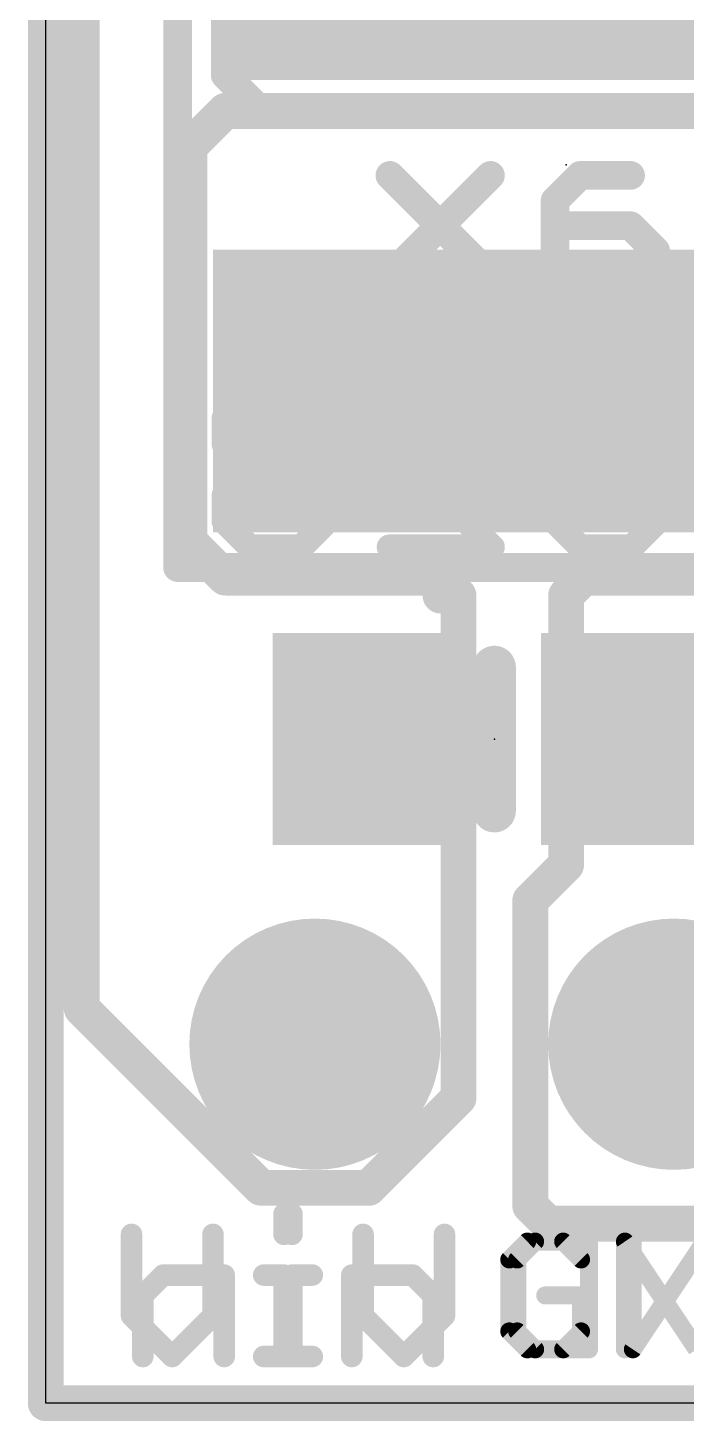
# Model space of a CAD drawing. Extents: x -0.1 to 11.6, y -0.1 to 17.8.
# Drawn here: x -0.13 to 4.53, y -0.13 to 9.73 of the extents above; entities that cross this region are included whole.
import ezdxf

# ---------------------------------------------------------------- set-up
doc = ezdxf.new("R2010")
doc.units = 0
for name, color, linetype in [('1', 12, 'CONTINUOUS'), ('16', 5, 'CONTINUOUS'), ('17', 110, 'CONTINUOUS'), ('20', 53, 'CONTINUOUS'), ('21', 40, 'CONTINUOUS'), ('22', 6, 'CONTINUOUS'), ('23', 53, 'CONTINUOUS')]:
    doc.layers.add(name, color=color, linetype=linetype)

# ---------------------------------------------------------------- blocks, each defined once
blk = doc.blocks.new('RECT')
blk.add_solid([(-0.5, -0.5), (0.5, -0.5), (-0.5, 0.5), (0.5, 0.5)])
blk = doc.blocks.new('ROUNDP')
at = {"const_width": 0.5}
blk.add_lwpolyline([(0, -0.25, 1), (0, 0.25, 1), (0, -0.25)], format="xyb", dxfattribs=at)

msp = doc.modelspace()

# ---------------------------------------------------------------- linework, layer by layer
at = {"layer": '1'}
for points, const_width in [([(0, 0), (0, 17.653)], 0.254), ([(0.254, 2.794), (0.254, 11.684)], 0.254), ([(1.27, 9.398), (1.27, 11.176)], 0.2032), ([(1.524, 9.144), (1.27, 9.398)], 0.2032), ([(1.27, 9.144), (1.016, 8.89)], 0.254), ([(6.096, 9.144), (1.27, 9.144)], 0.254), ([(7.493, 9.144), (1.524, 9.144)], 0.2032), ([(1.016, 8.89), (1.016, 6.096)], 0.254), ([(4.318, 7.366), (4.115, 7.163)], 0.4064), ([(5.715, 7.366), (4.318, 7.366)], 0.4064), ([(4.115, 7.163), (3.683, 7.163)], 0.4064), ([(1.016, 6.096), (1.27, 5.842)], 0.254), ([(1.27, 5.842), (2.794, 5.842)], 0.254), ([(2.794, 5.842), (2.794, 5.715)], 0.254), ([(3.683, 5.715), (3.81, 5.842)], 0.254), ([(3.81, 5.842), (6.35, 5.842)], 0.254), ([(2.794, 5.715), (2.921, 5.715)], 0.254), ([(2.921, 5.715), (2.921, 2.159)], 0.254), ([(3.683, 3.81), (3.683, 5.715)], 0.254), ([(2.032, 4.506), (2.225, 4.699)], 0.4064), ([(3.429, 3.556), (3.683, 3.81)], 0.254), ([(3.429, 1.397), (3.429, 3.556)], 0.254), ([(1.524, 1.524), (0.254, 2.794)], 0.254), ([(2.921, 2.159), (2.286, 1.524)], 0.254), ([(2.286, 1.524), (1.524, 1.524)], 0.254), ([(3.556, 1.27), (3.429, 1.397)], 0.254), ([(5.207, 1.27), (3.556, 1.27)], 0.254), ([(11.43, 0), (0, 0)], 0.254)]:
    msp.add_lwpolyline(points, dxfattribs=dict(at, const_width=const_width))
for points, const_width in [([(1.3059, 9.4339, 1), (1.2341, 9.3621)], 0.1016), ([(1.2192, 9.398, 1), (1.3208, 9.398)], 0.1016), ([(1.27, 9.2075, 1), (1.27, 9.0805)], 0.127), ([(1.3149, 9.0991, 1), (1.2251, 9.1889)], 0.127), ([(1.524, 9.1948, 1), (1.524, 9.0932)], 0.1016), ([(1.4881, 9.1081, 1), (1.5599, 9.1799)], 0.1016), ([(1.0795, 8.89, 1), (0.9525, 8.89)], 0.127), ([(0.9711, 8.9349, 1), (1.0609, 8.8451)], 0.127), ([(4.318, 7.4676, 1), (4.318, 7.2644)], 0.2032), ([(4.3898, 7.2942, 1), (4.2462, 7.4378)], 0.2032), ([(3.683, 7.2646, 1), (3.683, 7.0614)], 0.2032), ([(4.0432, 7.2348, 1), (4.1868, 7.0912)], 0.2032), ([(4.115, 7.0614, 1), (4.115, 7.2646)], 0.2032), ([(1.0609, 6.1409, 1), (0.9711, 6.0511)], 0.127), ([(0.9525, 6.096, 1), (1.0795, 6.096)], 0.127), ([(1.27, 5.9055, 1), (1.27, 5.7785)], 0.127), ([(1.2251, 5.7971, 1), (1.3149, 5.8869)], 0.127), ([(2.8575, 5.842, 1), (2.7305, 5.842)], 0.127), ([(2.794, 5.7785, 1), (2.794, 5.9055)], 0.127), ([(3.81, 5.9055, 1), (3.81, 5.7785)], 0.127), ([(3.8549, 5.7971, 1), (3.7651, 5.8869)], 0.127), ([(2.794, 5.7785, 1), (2.794, 5.6515)], 0.127), ([(2.9845, 5.715, 1), (2.8575, 5.715)], 0.127), ([(2.921, 5.6515, 1), (2.921, 5.7785)], 0.127), ([(3.7465, 5.715, 1), (3.6195, 5.715)], 0.127), ([(3.6381, 5.7599, 1), (3.7279, 5.6701)], 0.127), ([(2.7305, 5.715, 1), (2.8575, 5.715)], 0.127), ([(2.2968, 4.6272, 1), (2.1532, 4.7708)], 0.2032), ([(1.9602, 4.5778, 1), (2.1038, 4.4342)], 0.2032), ([(3.6195, 3.81, 1), (3.7465, 3.81)], 0.127), ([(3.7279, 3.7651, 1), (3.6381, 3.8549)], 0.127), ([(3.4925, 3.556, 1), (3.3655, 3.556)], 0.127), ([(3.3841, 3.6009, 1), (3.4739, 3.5111)], 0.127), ([(0.2989, 2.8389, 1), (0.2091, 2.7491)], 0.127), ([(0.1905, 2.794, 1), (0.3175, 2.794)], 0.127), ([(2.9659, 2.1141, 1), (2.8761, 2.2039)], 0.127), ([(2.8575, 2.159, 1), (2.9845, 2.159)], 0.127), ([(1.524, 1.5875, 1), (1.524, 1.4605)], 0.127), ([(1.4791, 1.4791, 1), (1.5689, 1.5689)], 0.127), ([(2.2411, 1.5689, 1), (2.3309, 1.4791)], 0.127), ([(2.286, 1.4605, 1), (2.286, 1.5875)], 0.127), ([(3.4739, 1.4419, 1), (3.3841, 1.3521)], 0.127), ([(3.3655, 1.397, 1), (3.4925, 1.397)], 0.127), ([(3.556, 1.3335, 1), (3.556, 1.2065)], 0.127), ([(3.5111, 1.2251, 1), (3.6009, 1.3149)], 0.127), ([(0, 0.0635, 1), (0, -0.0635)], 0.127), ([(-0.0635, 0, 1), (0.0635, 0)], 0.127)]:
    msp.add_lwpolyline(points, format="xyb", dxfattribs=dict(at, const_width=const_width))
at = {"layer": '16', "const_width": 0.254}
for points in [[(0, 0), (0, 17.653)], [(11.43, 0), (0, 0)]]:
    msp.add_lwpolyline(points, dxfattribs=at)
at = {"layer": '16', "const_width": 0.127}
for points in [[(0, 0.0635, 1), (0, -0.0635)], [(-0.0635, 0, 1), (0.0635, 0)]]:
    msp.add_lwpolyline(points, format="xyb", dxfattribs=at)
at = {"layer": '20'}
for p, q in [((0, 0), (0, 15.24)), ((11.43, 0), (0, 0))]:
    msp.add_line(p, q, dxfattribs=at)
at = {"layer": '21'}
for points, const_width in [([(0.933, 5.913), (0.933, 11.613)], 0.2032), ([(6.433, 5.913), (0.933, 5.913)], 0.2032), ([(3.175, 5.207), (3.175, 4.191)], 0.3048), ([(1.6864, 1.3386), (1.6864, 1.1945)], 0.1524), ([(0.6068, 1.1945), (0.6068, 0.6183)], 0.1524), ([(1.1831, 0.6183), (1.1831, 1.1945)], 0.1524), ([(3.4077, 1.1437), (3.2806, 1.0165)], 0.127), ([(3.662, 1.1437), (3.4077, 1.1437)], 0.127), ([(3.7891, 1.0165), (3.662, 1.1437)], 0.127), ([(4.0992, 0.381), (4.0992, 1.1437)], 0.127), ([(4.0992, 1.1437), (4.6076, 0.381)], 0.127), ([(3.2806, 1.0165), (3.2806, 0.5081)], 0.127), ([(1.5424, 0.9064), (1.6864, 0.9064)], 0.1524), ([(1.6864, 0.9064), (1.6864, 0.3302)], 0.1524), ([(2.166, 0.3302), (2.166, 0.9064)], 0.1524), ([(2.166, 0.9064), (2.5982, 0.9064)], 0.1524), ([(2.5982, 0.9064), (2.7423, 0.7624)], 0.1524), ([(2.7423, 0.7624), (2.7423, 0.3302)], 0.1524), ([(3.7891, 0.7623), (3.5348, 0.7623)], 0.127), ([(3.7891, 0.5081), (3.7891, 0.7623)], 0.127), ([(0.6068, 0.6183), (0.895, 0.3302)], 0.1524), ([(0.895, 0.3302), (1.1831, 0.6183)], 0.1524), ([(3.2806, 0.5081), (3.4077, 0.381)], 0.127), ([(3.662, 0.381), (3.7891, 0.5081)], 0.127), ([(1.5424, 0.3302), (1.8305, 0.3302)], 0.1524), ([(3.4077, 0.381), (3.662, 0.381)], 0.127)]:
    msp.add_lwpolyline(points, dxfattribs=dict(at, const_width=const_width))
for points, const_width in [([(0.933, 5.9638, 1), (0.933, 5.8622)], 0.1016), ([(0.8822, 5.913, 1), (0.9838, 5.913)], 0.1016), ([(3.2512, 5.207, 1), (3.0988, 5.207)], 0.1524), ([(3.0988, 4.191, 1), (3.2512, 4.191)], 0.1524), ([(1.7245, 1.3386, 1), (1.6483, 1.3386)], 0.0762), ([(0.6449, 1.1945, 1), (0.5687, 1.1945)], 0.0762), ([(1.2212, 1.1945, 1), (1.145, 1.1945)], 0.0762), ([(1.6483, 1.1945, 1), (1.7245, 1.1945)], 0.0762), ([(3.4077, 1.1754, 1), (3.4077, 1.1119)], 0.0635), ([(3.4302, 1.1212, 1), (3.3853, 1.1661)], 0.0635), ([(3.6844, 1.1661, 1), (3.6395, 1.1212)], 0.0635), ([(3.662, 1.1119, 1), (3.662, 1.1754)], 0.0635), ([(4.131, 1.1437, 1), (4.0675, 1.1437)], 0.0635), ([(4.1256, 1.1613, 1), (4.0728, 1.126)], 0.0635), ([(3.3124, 1.0165, 1), (3.2489, 1.0165)], 0.0635), ([(3.2582, 1.039, 1), (3.3031, 0.9941)], 0.0635), ([(3.7666, 0.9941, 1), (3.8115, 1.039)], 0.0635), ([(1.5424, 0.9445, 1), (1.5424, 0.8683)], 0.0762), ([(1.7245, 0.9064, 1), (1.6483, 0.9064)], 0.0762), ([(1.6864, 0.8683, 1), (1.6864, 0.9445)], 0.0762), ([(2.2041, 0.9064, 1), (2.1279, 0.9064)], 0.0762), ([(2.166, 0.9445, 1), (2.166, 0.8683)], 0.0762), ([(2.6251, 0.9334, 1), (2.5713, 0.8795)], 0.0762), ([(2.5982, 0.8683, 1), (2.5982, 0.9445)], 0.0762), ([(2.7804, 0.7624, 1), (2.7042, 0.7624)], 0.0762), ([(2.7153, 0.7354, 1), (2.7692, 0.7893)], 0.0762), ([(3.5348, 0.7941, 1), (3.5348, 0.7306)], 0.0635), ([(3.8208, 0.7623, 1), (3.7573, 0.7623)], 0.0635), ([(3.7891, 0.7306, 1), (3.7891, 0.7941)], 0.0635), ([(0.6338, 0.6453, 1), (0.5799, 0.5914)], 0.0762), ([(1.21, 0.5914, 1), (1.1561, 0.6453)], 0.0762), ([(0.5687, 0.6183, 1), (0.6449, 0.6183)], 0.0762), ([(1.145, 0.6183, 1), (1.2212, 0.6183)], 0.0762), ([(3.2489, 0.5081, 1), (3.3124, 0.5081)], 0.0635), ([(3.3031, 0.5306, 1), (3.2582, 0.4857)], 0.0635), ([(3.7573, 0.5081, 1), (3.8208, 0.5081)], 0.0635), ([(3.8115, 0.4857, 1), (3.7666, 0.5306)], 0.0635), ([(0.868, 0.3571, 1), (0.9219, 0.3033)], 0.0762), ([(0.868, 0.3033, 1), (0.9219, 0.3571)], 0.0762), ([(1.5424, 0.3683, 1), (1.5424, 0.2921)], 0.0762), ([(1.8305, 0.2921, 1), (1.8305, 0.3683)], 0.0762), ([(3.4077, 0.4128, 1), (3.4077, 0.3493)], 0.0635), ([(3.3853, 0.3585, 1), (3.4302, 0.4035)], 0.0635), ([(3.6395, 0.4035, 1), (3.6844, 0.3585)], 0.0635), ([(3.662, 0.3493, 1), (3.662, 0.4128)], 0.0635), ([(4.0675, 0.381, 1), (4.131, 0.381)], 0.0635), ([(1.6483, 0.3302, 1), (1.7245, 0.3302)], 0.0762), ([(2.1279, 0.3302, 1), (2.2041, 0.3302)], 0.0762), ([(2.7042, 0.3302, 1), (2.7804, 0.3302)], 0.0762)]:
    msp.add_lwpolyline(points, format="xyb", dxfattribs=dict(at, const_width=const_width))
at = {"layer": '22'}
for points, const_width in [([(3.1476, 8.6874), (2.4358, 7.9756)], 0.2032), ([(3.1476, 7.9756), (2.4358, 8.6874)], 0.2032), ([(3.7832, 8.6874), (3.6052, 8.5095)], 0.2032), ([(4.1391, 8.6874), (3.7832, 8.6874)], 0.2032), ([(3.6052, 8.5095), (3.6052, 7.9756)], 0.2032), ([(4.1391, 8.3315), (3.6052, 8.3315)], 0.2032), ([(4.317, 8.1536), (4.1391, 8.3315)], 0.2032), ([(4.1391, 7.9756), (4.317, 8.1536)], 0.2032), ([(3.6052, 7.9756), (4.1391, 7.9756)], 0.2032), ([(1.4444, 7.151), (1.2622, 6.9688)], 0.1778), ([(1.8087, 7.151), (1.4444, 7.151)], 0.1778), ([(1.9909, 6.9688), (1.8087, 7.151)], 0.1778), ([(2.4316, 6.9688), (2.6138, 7.151)], 0.1778), ([(2.6138, 7.151), (2.9781, 7.151)], 0.1778), ([(2.9781, 7.151), (3.1603, 6.9688)], 0.1778), ([(3.7831, 7.151), (3.601, 6.9688)], 0.1778), ([(4.1475, 7.151), (3.7831, 7.151)], 0.1778), ([(4.3297, 6.9688), (4.1475, 7.151)], 0.1778), ([(1.2622, 6.9688), (1.2622, 6.7867)], 0.1778), ([(2.4316, 6.7867), (2.4316, 6.9688)], 0.1778), ([(3.601, 6.9688), (3.601, 6.2401)], 0.1778), ([(4.3297, 6.2401), (3.601, 6.9688)], 0.1778), ([(4.3297, 6.2401), (4.3297, 6.9688)], 0.1778), ([(1.2622, 6.7867), (1.4444, 6.6045)], 0.1778), ([(3.1603, 6.0579), (2.4316, 6.7867)], 0.1778), ([(1.4444, 6.6045), (1.2622, 6.4223)], 0.1778), ([(1.4444, 6.6045), (1.6265, 6.6045)], 0.1778), ([(1.2622, 6.4223), (1.2622, 6.2401)], 0.1778), ([(1.2622, 6.2401), (1.4444, 6.0579)], 0.1778), ([(1.8087, 6.0579), (1.9909, 6.2401)], 0.1778), ([(3.601, 6.2401), (3.7831, 6.0579)], 0.1778), ([(4.1475, 6.0579), (4.3297, 6.2401)], 0.1778), ([(1.4444, 6.0579), (1.8087, 6.0579)], 0.1778), ([(2.4316, 6.0579), (3.1603, 6.0579)], 0.1778), ([(3.7831, 6.0579), (4.1475, 6.0579)], 0.1778), ([(1.7426, 1.3386), (1.7426, 1.1945)], 0.1524), ([(2.2459, 0.6183), (2.2459, 1.1945)], 0.1524), ([(2.8222, 1.1945), (2.8222, 0.6183)], 0.1524), ([(3.3368, 1.0165), (3.4639, 1.1437)], 0.127), ([(3.4639, 1.1437), (3.8452, 1.1437)], 0.127), ([(3.8452, 1.1437), (3.8452, 0.381)], 0.127), ([(4.6638, 1.1437), (4.1554, 0.381)], 0.127), ([(4.1554, 0.381), (4.1554, 1.1437)], 0.127), ([(3.3368, 0.5081), (3.3368, 1.0165)], 0.127), ([(0.8308, 0.9064), (0.6867, 0.7624)], 0.1524), ([(1.263, 0.9064), (0.8308, 0.9064)], 0.1524), ([(1.263, 0.3302), (1.263, 0.9064)], 0.1524), ([(1.8866, 0.9064), (1.7426, 0.9064)], 0.1524), ([(1.7426, 0.9064), (1.7426, 0.3302)], 0.1524), ([(0.6867, 0.7624), (0.6867, 0.3302)], 0.1524), ([(2.534, 0.3302), (2.2459, 0.6183)], 0.1524), ([(2.8222, 0.6183), (2.534, 0.3302)], 0.1524), ([(3.4639, 0.381), (3.3368, 0.5081)], 0.127), ([(1.8866, 0.3302), (1.5985, 0.3302)], 0.1524), ([(3.8452, 0.381), (3.4639, 0.381)], 0.127)]:
    msp.add_lwpolyline(points, dxfattribs=dict(at, const_width=const_width))
for points, const_width in [([(2.4717, 8.7233, 1), (2.3999, 8.6515)], 0.1016), ([(3.1835, 8.6515, 1), (3.1117, 8.7233)], 0.1016), ([(3.7832, 8.7382, 1), (3.7832, 8.6366)], 0.1016), ([(3.8191, 8.6515, 1), (3.7472, 8.7233)], 0.1016), ([(4.1391, 8.6366, 1), (4.1391, 8.7382)], 0.1016), ([(3.656, 8.5095, 1), (3.5544, 8.5095)], 0.1016), ([(3.5693, 8.5454, 1), (3.6411, 8.4735)], 0.1016), ([(3.6052, 8.3823, 1), (3.6052, 8.2807)], 0.1016), ([(4.175, 8.3674, 1), (4.1031, 8.2956)], 0.1016), ([(4.1391, 8.2807, 1), (4.1391, 8.3823)], 0.1016), ([(4.3529, 8.1176, 1), (4.2811, 8.1895)], 0.1016), ([(4.2811, 8.1176, 1), (4.3529, 8.1895)], 0.1016), ([(2.3999, 8.0115, 1), (2.4717, 7.9397)], 0.1016), ([(3.1117, 7.9397, 1), (3.1835, 8.0115)], 0.1016), ([(3.6052, 8.0264, 1), (3.6052, 7.9248)], 0.1016), ([(3.5544, 7.9756, 1), (3.656, 7.9756)], 0.1016), ([(4.1031, 8.0115, 1), (4.175, 7.9397)], 0.1016), ([(4.1391, 7.9248, 1), (4.1391, 8.0264)], 0.1016), ([(1.4444, 7.1955, 1), (1.4444, 7.1066)], 0.0889), ([(1.4758, 7.1196, 1), (1.4129, 7.1825)], 0.0889), ([(1.8402, 7.1825, 1), (1.7773, 7.1196)], 0.0889), ([(1.8087, 7.1066, 1), (1.8087, 7.1955)], 0.0889), ([(2.6138, 7.1955, 1), (2.6138, 7.1066)], 0.0889), ([(2.6452, 7.1196, 1), (2.5823, 7.1825)], 0.0889), ([(3.0096, 7.1825, 1), (2.9467, 7.1196)], 0.0889), ([(2.9781, 7.1066, 1), (2.9781, 7.1955)], 0.0889), ([(3.7831, 7.1955, 1), (3.7831, 7.1066)], 0.0889), ([(3.8146, 7.1196, 1), (3.7517, 7.1825)], 0.0889), ([(4.179, 7.1825, 1), (4.1161, 7.1196)], 0.0889), ([(4.1475, 7.1066, 1), (4.1475, 7.1955)], 0.0889), ([(1.2307, 7.0003, 1), (1.2936, 6.9374)], 0.0889), ([(1.3066, 6.9688, 1), (1.2177, 6.9688)], 0.0889), ([(1.9595, 6.9374, 1), (2.0223, 7.0003)], 0.0889), ([(2.4001, 7.0003, 1), (2.463, 6.9374)], 0.0889), ([(2.476, 6.9688, 1), (2.3871, 6.9688)], 0.0889), ([(3.1289, 6.9374, 1), (3.1917, 7.0003)], 0.0889), ([(3.6324, 7.0003, 1), (3.5695, 6.9374)], 0.0889), ([(3.5695, 7.0003, 1), (3.6324, 6.9374)], 0.0889), ([(3.6454, 6.9688, 1), (3.5565, 6.9688)], 0.0889), ([(4.3742, 6.9688, 1), (4.2853, 6.9688)], 0.0889), ([(4.2983, 6.9374, 1), (4.3611, 7.0003)], 0.0889), ([(1.2936, 6.8181, 1), (1.2307, 6.7552)], 0.0889), ([(1.2177, 6.7867, 1), (1.3066, 6.7867)], 0.0889), ([(2.463, 6.8181, 1), (2.4001, 6.7552)], 0.0889), ([(2.3871, 6.7867, 1), (2.476, 6.7867)], 0.0889), ([(1.4444, 6.6489, 1), (1.4444, 6.56)], 0.0889), ([(1.4129, 6.573, 1), (1.4758, 6.6359)], 0.0889), ([(1.4758, 6.573, 1), (1.4129, 6.6359)], 0.0889), ([(1.6265, 6.56, 1), (1.6265, 6.6489)], 0.0889), ([(1.3066, 6.4223, 1), (1.2177, 6.4223)], 0.0889), ([(1.2307, 6.4537, 1), (1.2936, 6.3908)], 0.0889), ([(1.2936, 6.2715, 1), (1.2307, 6.2087)], 0.0889), ([(2.0223, 6.2087, 1), (1.9595, 6.2715)], 0.0889), ([(3.6324, 6.2715, 1), (3.5695, 6.2087)], 0.0889), ([(4.3611, 6.2087, 1), (4.2983, 6.2715)], 0.0889), ([(4.2983, 6.2087, 1), (4.3611, 6.2715)], 0.0889), ([(1.2177, 6.2401, 1), (1.3066, 6.2401)], 0.0889), ([(3.5565, 6.2401, 1), (3.6454, 6.2401)], 0.0889), ([(4.2853, 6.2401, 1), (4.3742, 6.2401)], 0.0889), ([(1.4444, 6.1024, 1), (1.4444, 6.0134)], 0.0889), ([(1.4129, 6.0265, 1), (1.4758, 6.0893)], 0.0889), ([(1.7773, 6.0893, 1), (1.8402, 6.0265)], 0.0889), ([(1.8087, 6.0134, 1), (1.8087, 6.1024)], 0.0889), ([(2.4316, 6.1024, 1), (2.4316, 6.0134)], 0.0889), ([(3.1289, 6.0265, 1), (3.1917, 6.0893)], 0.0889), ([(3.1603, 6.0134, 1), (3.1603, 6.1024)], 0.0889), ([(3.7831, 6.1024, 1), (3.7831, 6.0134)], 0.0889), ([(3.7517, 6.0265, 1), (3.8146, 6.0893)], 0.0889), ([(4.1161, 6.0893, 1), (4.179, 6.0265)], 0.0889), ([(4.1475, 6.0134, 1), (4.1475, 6.1024)], 0.0889), ([(1.7807, 1.3386, 1), (1.7045, 1.3386)], 0.0762), ([(1.7045, 1.1945, 1), (1.7807, 1.1945)], 0.0762), ([(2.284, 1.1945, 1), (2.2078, 1.1945)], 0.0762), ([(2.8603, 1.1945, 1), (2.7841, 1.1945)], 0.0762), ([(3.4639, 1.1754, 1), (3.4639, 1.1119)], 0.0635), ([(3.4863, 1.1212, 1), (3.4414, 1.1661)], 0.0635), ([(3.877, 1.1437, 1), (3.8135, 1.1437)], 0.0635), ([(3.8452, 1.1119, 1), (3.8452, 1.1754)], 0.0635), ([(4.1871, 1.1437, 1), (4.1236, 1.1437)], 0.0635), ([(3.3685, 1.0165, 1), (3.305, 1.0165)], 0.0635), ([(3.3143, 1.039, 1), (3.3592, 0.9941)], 0.0635), ([(0.8308, 0.9445, 1), (0.8308, 0.8683)], 0.0762), ([(0.8577, 0.8795, 1), (0.8039, 0.9334)], 0.0762), ([(1.3011, 0.9064, 1), (1.2249, 0.9064)], 0.0762), ([(1.263, 0.8683, 1), (1.263, 0.9445)], 0.0762), ([(1.7426, 0.9445, 1), (1.7426, 0.8683)], 0.0762), ([(1.7807, 0.9064, 1), (1.7045, 0.9064)], 0.0762), ([(1.8866, 0.8683, 1), (1.8866, 0.9445)], 0.0762), ([(0.7248, 0.7624, 1), (0.6486, 0.7624)], 0.0762), ([(0.6598, 0.7893, 1), (0.7137, 0.7354)], 0.0762), ([(2.2729, 0.6453, 1), (2.219, 0.5914)], 0.0762), ([(2.8491, 0.5914, 1), (2.7952, 0.6453)], 0.0762), ([(2.2078, 0.6183, 1), (2.284, 0.6183)], 0.0762), ([(2.7841, 0.6183, 1), (2.8603, 0.6183)], 0.0762), ([(3.3592, 0.5306, 1), (3.3143, 0.4857)], 0.0635), ([(3.305, 0.5081, 1), (3.3685, 0.5081)], 0.0635), ([(1.5985, 0.3683, 1), (1.5985, 0.2921)], 0.0762), ([(1.8866, 0.2921, 1), (1.8866, 0.3683)], 0.0762), ([(2.5071, 0.3571, 1), (2.561, 0.3033)], 0.0762), ([(2.5071, 0.3033, 1), (2.561, 0.3571)], 0.0762), ([(3.4639, 0.4128, 1), (3.4639, 0.3493)], 0.0635), ([(3.4414, 0.3585, 1), (3.4863, 0.4035)], 0.0635), ([(3.8135, 0.381, 1), (3.877, 0.381)], 0.0635), ([(3.8452, 0.3493, 1), (3.8452, 0.4128)], 0.0635), ([(4.1289, 0.3986, 1), (4.1818, 0.3634)], 0.0635), ([(4.1236, 0.381, 1), (4.1871, 0.381)], 0.0635), ([(0.6486, 0.3302, 1), (0.7248, 0.3302)], 0.0762), ([(1.2249, 0.3302, 1), (1.3011, 0.3302)], 0.0762), ([(1.7045, 0.3302, 1), (1.7807, 0.3302)], 0.0762)]:
    msp.add_lwpolyline(points, format="xyb", dxfattribs=dict(at, const_width=const_width))
at = {"layer": '23'}
for p in [(3.683, 8.763), (3.175, 4.699)]:
    msp.add_point(p, dxfattribs=at)

# ---------------------------------------------------------------- block references
at = {"layer": '1', "xscale": 2, "yscale": 5, "rotation": 270}
for p in [(3.683, 10.363), (3.683, 7.163)]:
    msp.add_blockref('RECT', p, dxfattribs=at)
at = {"layer": '1', "xscale": 1.24, "yscale": 1.5}
for p in [(2.225, 4.699), (4.125, 4.699)]:
    msp.add_blockref('RECT', p, dxfattribs=at)
at = {"layer": '17', "xscale": 1.778, "yscale": 1.778, "rotation": 270}
for p in [(1.905, 2.54), (1.905, 2.54), (4.445, 2.54), (4.445, 2.54)]:
    msp.add_blockref('ROUNDP', p, dxfattribs=at)

doc.saveas('drawing.dxf')
